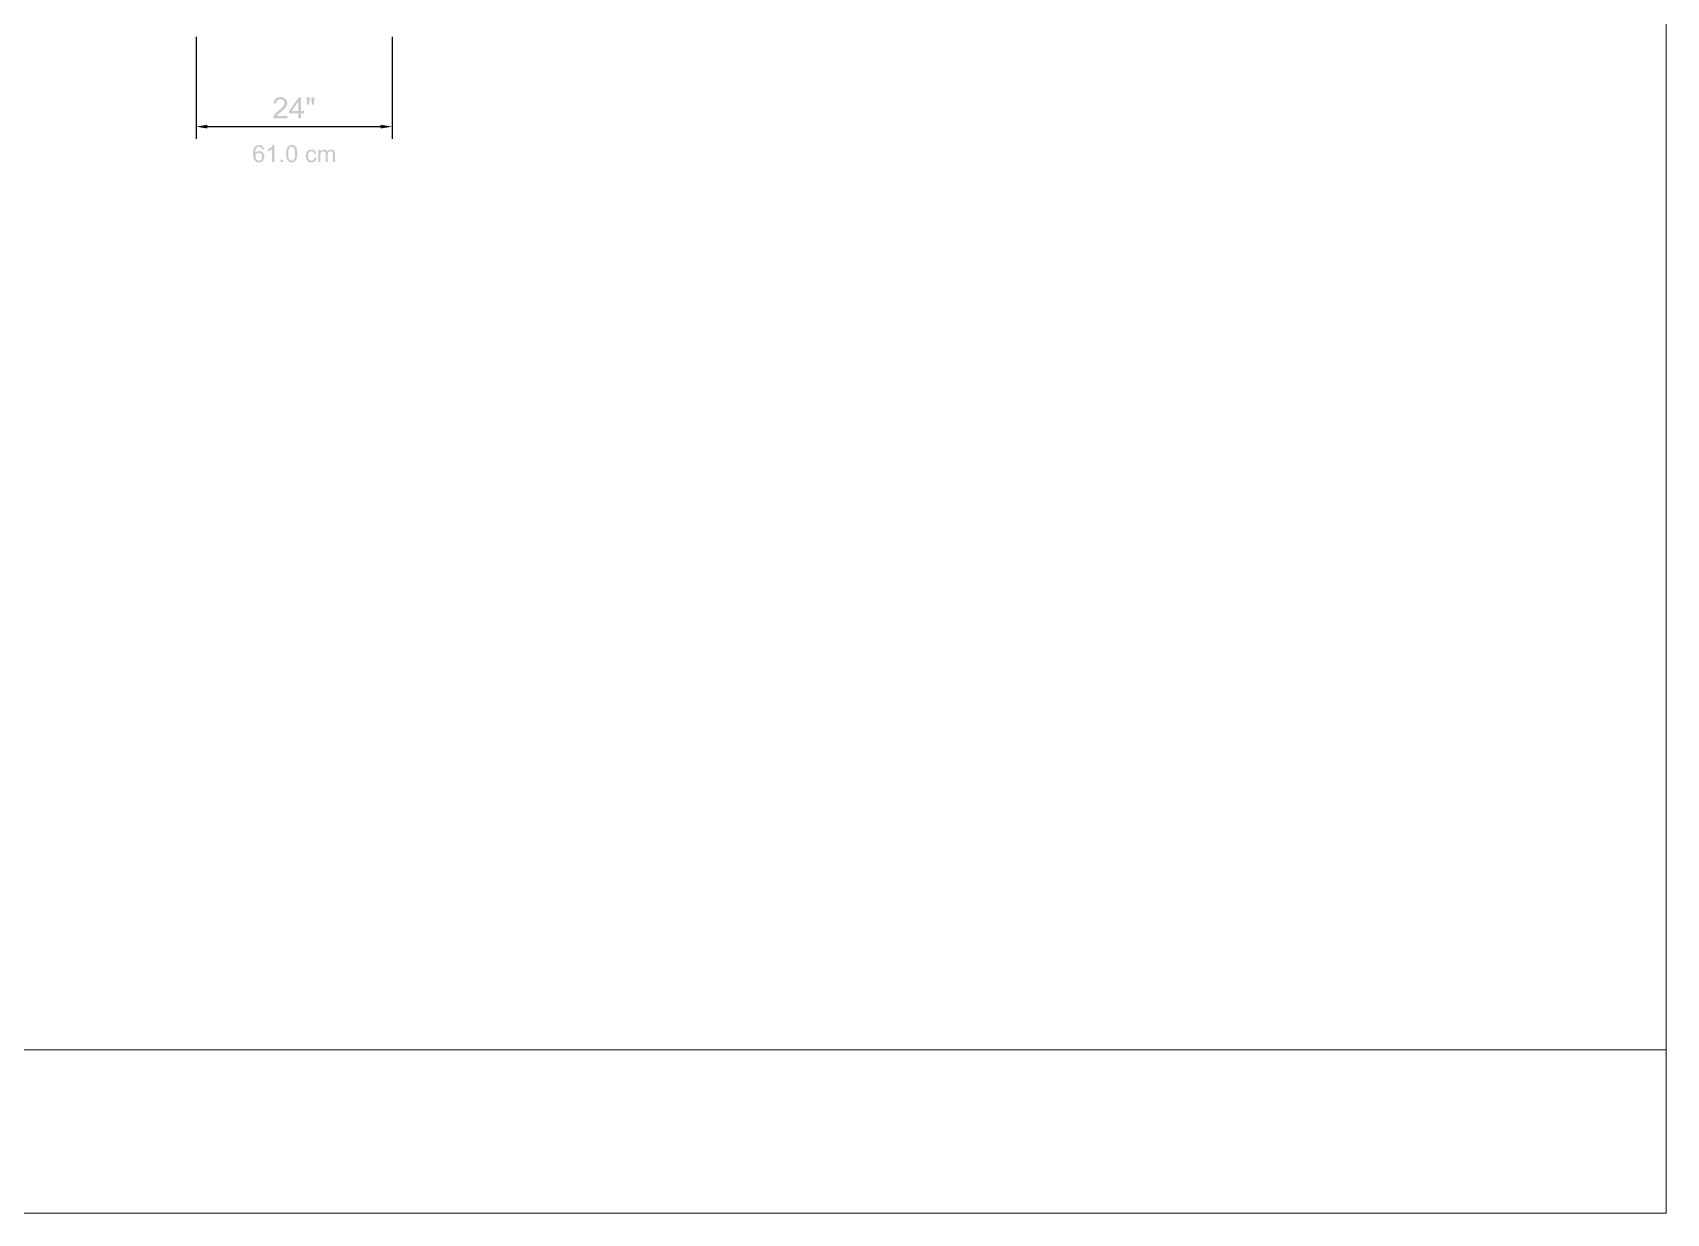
# Model space of a CAD drawing. Header units: inches. Extents: x 0 to 700, y 0 to 895.
# Drawn here: x 500 to 700, y 0 to 144.5 of the extents above; entities that cross this region are included whole.
import ezdxf

# ---------------------------------------------------------------- set-up
doc = ezdxf.new("R2010")
doc.units = ezdxf.units.IN
doc.header["$MEASUREMENT"] = 0
for name, color, linetype, lineweight in [('A-DIMS-IMP', 7, 'Continuous', 13), ('A-DIMS-MET', 7, 'Continuous', 13), ('A-ELEV-LINE', 7, 'Continuous', 13)]:
    doc.layers.add(name, color=color, linetype=linetype, lineweight=lineweight)

msp = doc.modelspace()

# ---------------------------------------------------------------- hatches: boundary and pattern name
at = {"layer": 'A-DIMS-IMP'}
h = msp.add_hatch(color=7, dxfattribs=at)
h.paths.add_polyline_path([(531.16, 134.31), (531.16, 134), (529.45, 134), (529.45, 134.06), (529.45, 134.11), (529.46, 134.17), (529.48, 134.22), (529.52, 134.31), (529.57, 134.4), (529.63, 134.48), (529.69, 134.57), (529.73, 134.61), (529.77, 134.66), (529.82, 134.7), (529.87, 134.75), (529.92, 134.8), (529.98, 134.85), (530.04, 134.91), (530.11, 134.96), (530.21, 135.05), (530.31, 135.13), (530.39, 135.2), (530.47, 135.27), (530.53, 135.34), (530.59, 135.4), (530.64, 135.46), (530.68, 135.51), (530.72, 135.56), (530.75, 135.61), (530.77, 135.66), (530.79, 135.71), (530.81, 135.76), (530.82, 135.8), (530.83, 135.85), (530.83, 135.9), (530.83, 135.94), (530.82, 135.99), (530.81, 136.03), (530.8, 136.07), (530.78, 136.11), (530.76, 136.15), (530.73, 136.18), (530.7, 136.22), (530.66, 136.25), (530.62, 136.27), (530.58, 136.3), (530.54, 136.31), (530.49, 136.33), (530.45, 136.34), (530.4, 136.34), (530.34, 136.35), (530.29, 136.34), (530.23, 136.34), (530.18, 136.33), (530.14, 136.31), (530.09, 136.29), (530.05, 136.27), (530.01, 136.24), (529.97, 136.21), (529.94, 136.17), (529.91, 136.13), (529.89, 136.09), (529.87, 136.04), (529.85, 135.99), (529.84, 135.94), (529.84, 135.88), (529.83, 135.82), (529.51, 135.86), (529.52, 135.95), (529.53, 136.03), (529.56, 136.11), (529.59, 136.18), (529.62, 136.25), (529.66, 136.31), (529.71, 136.37), (529.76, 136.42), (529.82, 136.46), (529.88, 136.5), (529.95, 136.54), (530.02, 136.56), (530.09, 136.58), (530.17, 136.6), (530.26, 136.61), (530.35, 136.61), (530.44, 136.61), (530.53, 136.6), (530.61, 136.58), (530.68, 136.56), (530.76, 136.53), (530.82, 136.49), (530.89, 136.45), (530.94, 136.4), (530.99, 136.35), (531.04, 136.29), (531.08, 136.23), (531.11, 136.17), (531.13, 136.1), (531.15, 136.04), (531.16, 135.96), (531.16, 135.89), (531.16, 135.81), (531.14, 135.73), (531.12, 135.66), (531.1, 135.58), (531.06, 135.51), (531.01, 135.43), (530.95, 135.35), (530.88, 135.26), (530.84, 135.22), (530.8, 135.17), (530.75, 135.12), (530.69, 135.07), (530.62, 135.01), (530.55, 134.94), (530.48, 134.88), (530.39, 134.81), (530.32, 134.75), (530.26, 134.7), (530.21, 134.65), (530.16, 134.6), (530.11, 134.57), (530.08, 134.53), (530.05, 134.5), (530.02, 134.48), (529.98, 134.44), (529.95, 134.39), (529.92, 134.35), (529.89, 134.31), (531.16, 134.31)])
h.paths.add_polyline_path([(532.53, 134), (532.53, 134.62), (531.4, 134.62), (531.4, 134.92), (532.59, 136.6), (532.85, 136.6), (532.85, 134.92), (533.2, 134.92), (533.2, 134.62), (532.85, 134.62), (532.85, 134), (532.53, 134)])
h.paths.add_polyline_path([(532.53, 134.92), (532.53, 136.09), (531.72, 134.92), (532.53, 134.92)])
h.paths.add_polyline_path([(533.63, 135.68), (533.54, 136.17), (533.54, 136.6), (533.91, 136.6), (533.91, 136.17), (533.83, 135.68), (533.63, 135.68)])
h.paths.add_polyline_path([(534.22, 135.68), (534.13, 136.17), (534.13, 136.6), (534.49, 136.6), (534.49, 136.17), (534.41, 135.68), (534.22, 135.68)])
at = {"layer": 'A-DIMS-MET'}
h = msp.add_hatch(color=7, dxfattribs=at)
h.paths.add_polyline_path([(527.24, 129.73), (527.29, 129.8), (527.34, 129.85), (527.4, 129.9), (527.46, 129.94), (527.52, 129.97), (527.59, 129.99), (527.67, 130), (527.74, 130.01), (527.81, 130), (527.87, 130), (527.93, 129.98), (527.98, 129.96), (528.03, 129.93), (528.08, 129.9), (528.13, 129.86), (528.18, 129.82), (528.22, 129.77), (528.26, 129.72), (528.29, 129.66), (528.31, 129.6), (528.33, 129.54), (528.35, 129.48), (528.36, 129.41), (528.36, 129.34), (528.36, 129.26), (528.35, 129.19), (528.33, 129.13), (528.31, 129.06), (528.29, 129), (528.26, 128.94), (528.22, 128.89), (528.18, 128.83), (528.13, 128.78), (528.08, 128.74), (528.03, 128.71), (527.97, 128.68), (527.91, 128.65), (527.85, 128.64), (527.78, 128.63), (527.71, 128.62), (527.63, 128.63), (527.56, 128.64), (527.49, 128.66), (527.43, 128.68), (527.37, 128.71), (527.31, 128.75), (527.25, 128.79), (527.2, 128.85), (527.15, 128.91), (527.1, 128.98), (527.07, 129.06), (527.04, 129.15), (527.02, 129.26), (527, 129.37), (526.99, 129.5), (526.99, 129.63), (526.99, 129.77), (527, 129.89), (527.01, 130.01), (527.03, 130.12), (527.06, 130.22), (527.09, 130.31), (527.13, 130.4), (527.18, 130.47), (527.23, 130.54), (527.28, 130.59), (527.34, 130.64), (527.41, 130.68), (527.48, 130.71), (527.56, 130.73), (527.64, 130.75), (527.73, 130.75), (527.79, 130.75), (527.84, 130.74), (527.89, 130.73), (527.95, 130.72), (527.99, 130.7), (528.04, 130.68), (528.08, 130.65), (528.13, 130.62), (528.16, 130.58), (528.2, 130.55), (528.23, 130.5), (528.26, 130.46), (528.28, 130.41), (528.3, 130.35), (528.31, 130.29), (528.32, 130.23), (528.07, 130.21), (528.05, 130.29), (528.02, 130.35), (527.98, 130.41), (527.94, 130.46), (527.9, 130.49), (527.84, 130.52), (527.78, 130.53), (527.72, 130.54), (527.67, 130.54), (527.62, 130.53), (527.58, 130.51), (527.53, 130.49), (527.49, 130.46), (527.45, 130.43), (527.41, 130.39), (527.38, 130.35), (527.35, 130.29), (527.32, 130.23), (527.29, 130.17), (527.27, 130.1), (527.26, 130.02), (527.25, 129.93), (527.24, 129.83), (527.24, 129.73), (527.24, 129.73)])
h.paths.add_polyline_path([(527.7, 128.83), (527.74, 128.84), (527.78, 128.84), (527.82, 128.85), (527.86, 128.87), (527.89, 128.89), (527.93, 128.91), (527.96, 128.94), (527.99, 128.98), (528.03, 129.05), (528.07, 129.13), (528.09, 129.22), (528.1, 129.32), (528.09, 129.37), (528.09, 129.42), (528.08, 129.46), (528.07, 129.5), (528.05, 129.54), (528.03, 129.58), (528.01, 129.62), (527.99, 129.65), (527.96, 129.68), (527.93, 129.71), (527.89, 129.73), (527.86, 129.75), (527.82, 129.77), (527.78, 129.78), (527.74, 129.78), (527.69, 129.79), (527.65, 129.78), (527.61, 129.78), (527.57, 129.77), (527.54, 129.75), (527.5, 129.74), (527.47, 129.72), (527.43, 129.69), (527.4, 129.66), (527.37, 129.63), (527.35, 129.59), (527.33, 129.56), (527.31, 129.52), (527.3, 129.48), (527.29, 129.43), (527.28, 129.38), (527.28, 129.33), (527.28, 129.28), (527.29, 129.23), (527.3, 129.19), (527.31, 129.14), (527.33, 129.1), (527.35, 129.06), (527.37, 129.02), (527.4, 128.98), (527.43, 128.95), (527.46, 128.92), (527.5, 128.89), (527.53, 128.87), (527.57, 128.86), (527.61, 128.84), (527.66, 128.84), (527.7, 128.83)])
h.paths.add_polyline_path([(529.57, 128.66), (529.31, 128.66), (529.31, 130.29), (529.26, 130.24), (529.21, 130.2), (529.15, 130.16), (529.09, 130.12), (529.02, 130.08), (528.95, 130.05), (528.88, 130.01), (528.8, 129.98), (528.8, 130.23), (528.91, 130.28), (529.01, 130.34), (529.09, 130.4), (529.17, 130.46), (529.24, 130.53), (529.31, 130.6), (529.36, 130.67), (529.4, 130.75), (529.57, 130.75), (529.57, 128.66)])
h.paths.add_polyline_path([(530.65, 128.66), (530.35, 128.66), (530.35, 128.95), (530.65, 128.95), (530.65, 128.66)])
h.paths.add_polyline_path([(531.71, 130.75), (531.79, 130.75), (531.87, 130.73), (531.94, 130.71), (532.01, 130.68), (532.07, 130.65), (532.12, 130.6), (532.17, 130.55), (532.22, 130.48), (532.26, 130.41), (532.29, 130.33), (532.32, 130.25), (532.35, 130.15), (532.36, 130.05), (532.38, 129.94), (532.39, 129.81), (532.39, 129.69), (532.39, 129.56), (532.38, 129.43), (532.36, 129.32), (532.34, 129.22), (532.32, 129.12), (532.29, 129.03), (532.25, 128.96), (532.21, 128.89), (532.17, 128.82), (532.12, 128.77), (532.06, 128.73), (532, 128.69), (531.93, 128.66), (531.86, 128.64), (531.79, 128.63), (531.71, 128.62), (531.63, 128.63), (531.55, 128.64), (531.48, 128.66), (531.41, 128.69), (531.35, 128.73), (531.3, 128.77), (531.25, 128.83), (531.2, 128.89), (531.16, 128.96), (531.13, 129.04), (531.1, 129.13), (531.08, 129.22), (531.06, 129.33), (531.04, 129.44), (531.04, 129.56), (531.03, 129.69), (531.04, 129.82), (531.04, 129.94), (531.06, 130.05), (531.08, 130.15), (531.1, 130.25), (531.13, 130.34), (531.17, 130.42), (531.21, 130.49), (531.26, 130.55), (531.31, 130.6), (531.36, 130.65), (531.42, 130.68), (531.49, 130.71), (531.56, 130.73), (531.63, 130.75), (531.71, 130.75)])
h.paths.add_polyline_path([(531.71, 128.83), (531.76, 128.84), (531.81, 128.85), (531.85, 128.86), (531.89, 128.88), (531.93, 128.91), (531.96, 128.95), (531.99, 128.99), (532.02, 129.03), (532.05, 129.09), (532.07, 129.15), (532.09, 129.22), (532.1, 129.3), (532.11, 129.38), (532.12, 129.48), (532.12, 129.58), (532.13, 129.69), (532.13, 129.76), (532.12, 129.83), (532.12, 129.9), (532.11, 129.97), (532.11, 130.03), (532.1, 130.08), (532.09, 130.13), (532.08, 130.18), (532.05, 130.27), (532.02, 130.34), (531.98, 130.4), (531.94, 130.45), (531.89, 130.49), (531.84, 130.52), (531.77, 130.53), (531.71, 130.54), (531.66, 130.54), (531.61, 130.53), (531.57, 130.51), (531.53, 130.49), (531.49, 130.46), (531.46, 130.43), (531.43, 130.38), (531.4, 130.34), (531.37, 130.28), (531.35, 130.22), (531.34, 130.15), (531.32, 130.07), (531.31, 129.99), (531.3, 129.89), (531.3, 129.79), (531.29, 129.69), (531.3, 129.61), (531.3, 129.54), (531.3, 129.47), (531.31, 129.41), (531.31, 129.35), (531.32, 129.29), (531.33, 129.24), (531.34, 129.19), (531.37, 129.11), (531.4, 129.04), (531.44, 128.97), (531.48, 128.92), (531.53, 128.88), (531.58, 128.86), (531.64, 128.84), (531.71, 128.83)])
h.paths.add_polyline_path([(534.75, 129.18), (534.74, 129.11), (534.72, 129.05), (534.7, 128.99), (534.67, 128.93), (534.64, 128.88), (534.61, 128.84), (534.57, 128.79), (534.53, 128.76), (534.48, 128.73), (534.44, 128.7), (534.39, 128.68), (534.34, 128.66), (534.29, 128.64), (534.23, 128.63), (534.18, 128.63), (534.13, 128.62), (534.05, 128.63), (533.97, 128.64), (533.9, 128.65), (533.83, 128.68), (533.77, 128.71), (533.72, 128.75), (533.67, 128.79), (533.62, 128.84), (533.58, 128.9), (533.54, 128.96), (533.51, 129.02), (533.48, 129.09), (533.47, 129.16), (533.45, 129.24), (533.44, 129.32), (533.44, 129.41), (533.44, 129.48), (533.45, 129.55), (533.45, 129.61), (533.47, 129.67), (533.48, 129.73), (533.5, 129.78), (533.52, 129.83), (533.54, 129.88), (533.6, 129.96), (533.66, 130.03), (533.73, 130.09), (533.8, 130.13), (533.88, 130.16), (533.96, 130.18), (534.04, 130.19), (534.13, 130.2), (534.18, 130.2), (534.24, 130.19), (534.29, 130.18), (534.34, 130.17), (534.39, 130.15), (534.44, 130.13), (534.48, 130.11), (534.52, 130.08), (534.56, 130.05), (534.6, 130.01), (534.63, 129.97), (534.66, 129.93), (534.68, 129.88), (534.7, 129.83), (534.72, 129.78), (534.73, 129.72), (534.48, 129.69), (534.46, 129.76), (534.43, 129.82), (534.4, 129.87), (534.36, 129.91), (534.31, 129.95), (534.26, 129.97), (534.2, 129.99), (534.14, 129.99), (534.08, 129.99), (534.04, 129.98), (533.99, 129.97), (533.95, 129.95), (533.91, 129.93), (533.87, 129.91), (533.84, 129.87), (533.81, 129.84), (533.79, 129.8), (533.76, 129.76), (533.74, 129.71), (533.73, 129.66), (533.72, 129.6), (533.71, 129.54), (533.7, 129.48), (533.7, 129.41), (533.7, 129.35), (533.71, 129.28), (533.72, 129.22), (533.73, 129.17), (533.74, 129.12), (533.76, 129.07), (533.78, 129.03), (533.81, 128.99), (533.84, 128.95), (533.87, 128.92), (533.9, 128.89), (533.94, 128.87), (533.98, 128.86), (534.03, 128.84), (534.07, 128.84), (534.12, 128.83), (534.2, 128.84), (534.27, 128.86), (534.33, 128.89), (534.38, 128.93), (534.42, 128.98), (534.46, 129.05), (534.48, 129.12), (534.5, 129.21), (534.75, 129.18)])
h.paths.add_polyline_path([(537.01, 128.66), (536.76, 128.66), (536.76, 129.61), (536.76, 129.66), (536.76, 129.71), (536.75, 129.75), (536.74, 129.79), (536.73, 129.83), (536.72, 129.86), (536.7, 129.89), (536.67, 129.92), (536.64, 129.95), (536.6, 129.97), (536.55, 129.98), (536.49, 129.98), (536.42, 129.97), (536.35, 129.95), (536.29, 129.92), (536.23, 129.87), (536.2, 129.85), (536.18, 129.81), (536.16, 129.78), (536.15, 129.74), (536.13, 129.69), (536.13, 129.64), (536.12, 129.59), (536.12, 129.53), (536.12, 128.66), (535.86, 128.66), (535.86, 129.64), (535.86, 129.69), (535.86, 129.73), (535.85, 129.77), (535.85, 129.8), (535.84, 129.84), (535.82, 129.86), (535.81, 129.89), (535.79, 129.91), (535.76, 129.94), (535.71, 129.96), (535.66, 129.97), (535.6, 129.98), (535.52, 129.97), (535.45, 129.95), (535.39, 129.92), (535.33, 129.87), (535.3, 129.83), (535.28, 129.8), (535.26, 129.75), (535.25, 129.7), (535.24, 129.65), (535.23, 129.58), (535.23, 129.52), (535.22, 129.44), (535.22, 128.66), (534.97, 128.66), (534.97, 130.17), (535.2, 130.17), (535.2, 129.96), (535.2, 129.96), (535.24, 130.01), (535.29, 130.06), (535.34, 130.1), (535.39, 130.14), (535.45, 130.17), (535.51, 130.18), (535.58, 130.2), (535.65, 130.2), (535.73, 130.2), (535.8, 130.18), (535.87, 130.16), (535.93, 130.13), (535.98, 130.1), (536.02, 130.05), (536.05, 130), (536.08, 129.94), (536.13, 130), (536.17, 130.05), (536.23, 130.1), (536.28, 130.13), (536.34, 130.16), (536.41, 130.18), (536.47, 130.2), (536.55, 130.2), (536.6, 130.2), (536.66, 130.19), (536.71, 130.18), (536.75, 130.17), (536.79, 130.15), (536.83, 130.13), (536.87, 130.1), (536.9, 130.07), (536.92, 130.04), (536.95, 130), (536.97, 129.96), (536.98, 129.92), (537, 129.87), (537.01, 129.81), (537.01, 129.76), (537.01, 129.69), (537.01, 128.66)])

# ---------------------------------------------------------------- linework, layer by layer
at = {"color": 7}
for p, q in [((520, 144), (520, 131.5)), ((544, 144), (544, 131.5)), ((521.4, 133), (542.6, 133))]:
    msp.add_line(p, q, dxfattribs=at)
at = {"color": 0, "linetype": 'ByBlock'}
for points in [[(521.4, 132.77), (520, 133), (521.4, 133.23)], [(542.6, 133.23), (544, 133), (542.6, 132.77)]]:
    msp.add_solid(points, dxfattribs=at)
at = {"layer": 'A-ELEV-LINE'}
msp.add_line((300, 20), (700, 20), dxfattribs=at)
msp.add_lwpolyline([(300, 0), (700, 0), (700, 895), (300, 895)], close=True, dxfattribs=at)
at = {"layer": 'Defpoints'}
msp.add_point((520, 133), dxfattribs=at)

doc.saveas('drawing.dxf')
